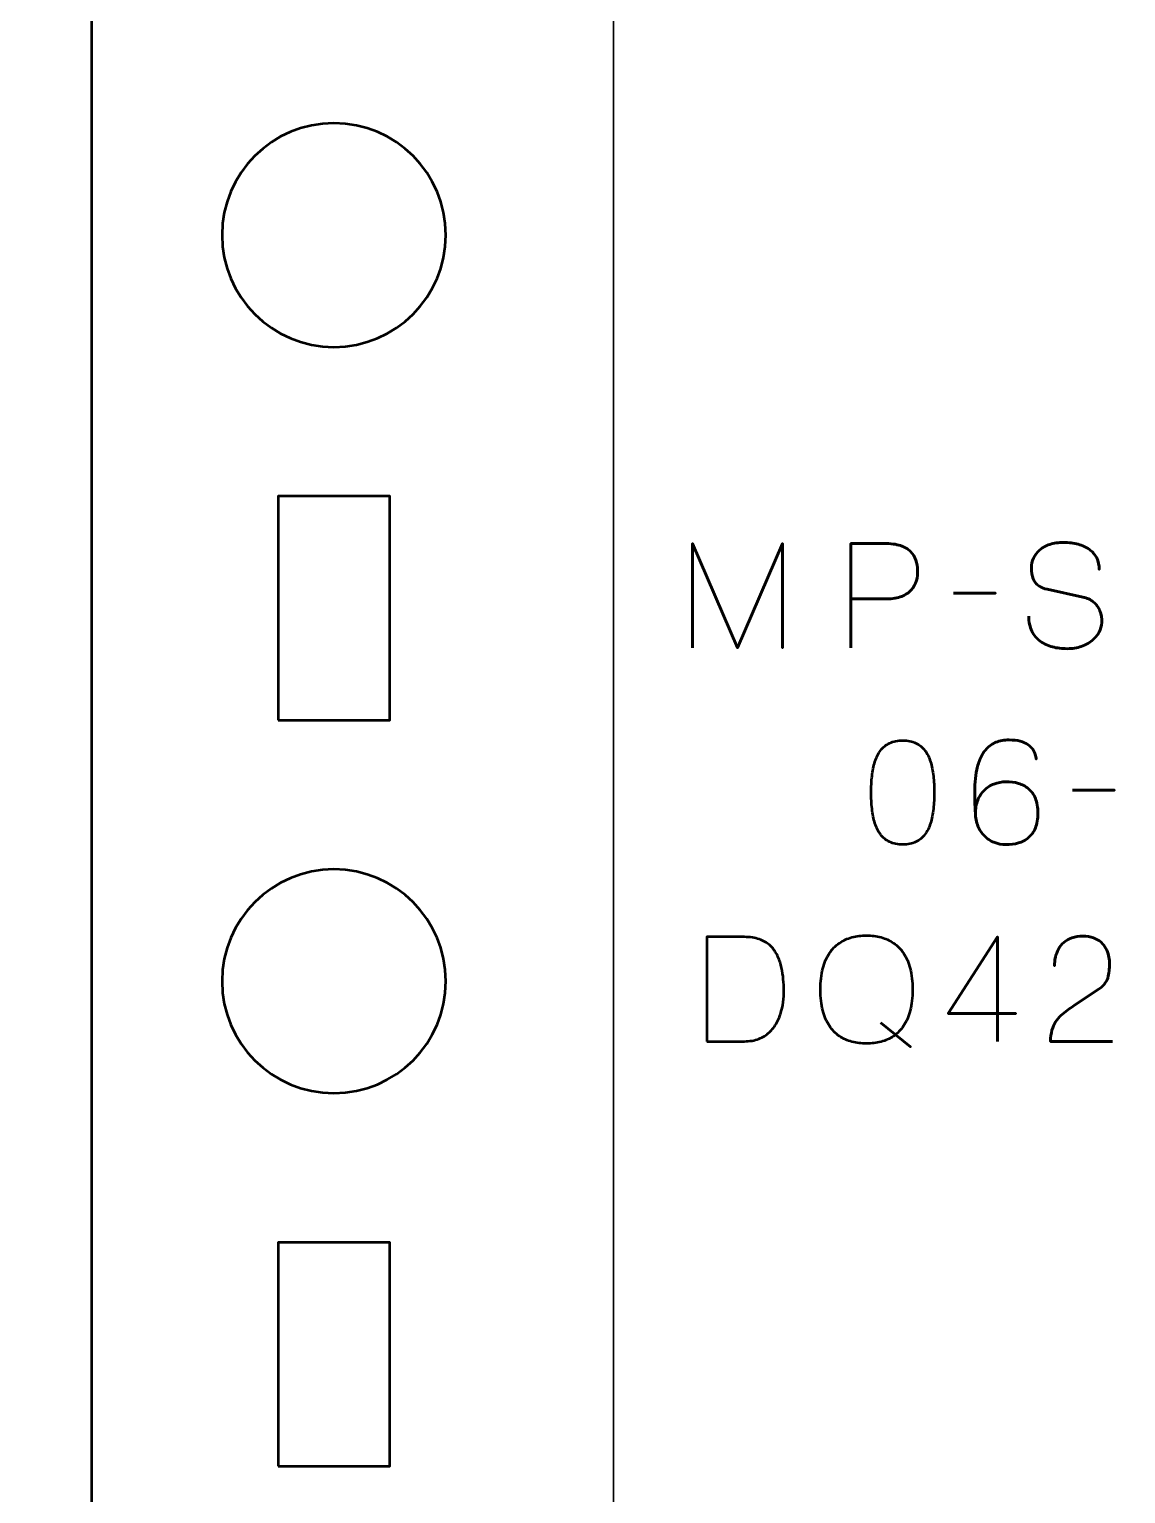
# Model space of a CAD drawing. Header units: centimetres. Extents: x -21 to 0, y -29.7 to 0.
# Drawn here: x -13.317 to -10.377, y -11.424 to -7.498 of the extents above; entities that cross this region are included whole.
import ezdxf

# ---------------------------------------------------------------- set-up
doc = ezdxf.new("R2010")
doc.units = ezdxf.units.CM
doc.header["$MEASUREMENT"] = 0
doc.layers.add('Layer 1', color=7, linetype='Continuous')

msp = doc.modelspace()

# ---------------------------------------------------------------- linework, layer by layer
at = {"layer": 'Layer 1', "color": 22, "lineweight": 53}
msp.add_open_spline([(-21, -29.19991), (-21, -29.19991), (-21, -0.49996), (-21, -0.49996), (-21, -0.49996), (-21, -0.22299), (-20.77691, 0), (-20.49991, 0), (-20.49991, 0), (-20.49991, 0), (-0.5001, 0), (-0.5001, 0), (-0.5001, 0), (-0.22296, 0), (0, -0.22299), (0, -0.49996), (0, -0.49996), (0, -0.49996), (0, -29.19991), (0, -29.19991), (0, -29.19991), (0, -29.47691), (-0.22296, -29.7), (-0.5001, -29.7), (-0.5001, -29.7), (-0.5001, -29.7), (-20.49991, -29.7), (-20.49991, -29.7), (-20.49991, -29.7), (-20.77691, -29.7), (-21, -29.47691), (-21, -29.19991)], degree=3, knots=[0, 0, 0, 0, 0.125, 0.125, 0.125, 0.125, 0.25, 0.25, 0.25, 0.25, 0.375, 0.375, 0.375, 0.375, 0.5, 0.5, 0.5, 0.5, 0.625, 0.625, 0.625, 0.625, 0.75, 0.75, 0.75, 0.75, 0.875, 0.875, 0.875, 0.875, 1, 1, 1, 1], dxfattribs=at)
at = {"layer": 'Layer 1', "color": 114, "lineweight": 53}
msp.add_open_spline([(-13.15006, -14.19993), (-13.15006, -14.19993), (-13.15006, -3.89995), (-13.15006, -3.89995), (-13.15006, -3.89995), (-13.15006, -3.62295), (-12.92697, -3.39999), (-12.64997, -3.39999), (-12.64997, -3.39999), (-12.64997, -3.39999), (-8.3501, -3.39999), (-8.3501, -3.39999), (-8.3501, -3.39999), (-8.07296, -3.39999), (-7.85, -3.62295), (-7.85, -3.89995), (-7.85, -3.89995), (-7.85, -3.89995), (-7.85, -14.19993), (-7.85, -14.19993), (-7.85, -14.19993), (-7.85, -14.47693), (-8.07296, -14.70003), (-8.3501, -14.70003), (-8.3501, -14.70003), (-8.3501, -14.70003), (-12.64997, -14.70003), (-12.64997, -14.70003), (-12.64997, -14.70003), (-12.92697, -14.70003), (-13.15006, -14.47693), (-13.15006, -14.19993)], degree=3, knots=[0, 0, 0, 0, 0.125, 0.125, 0.125, 0.125, 0.25, 0.25, 0.25, 0.25, 0.375, 0.375, 0.375, 0.375, 0.5, 0.5, 0.5, 0.5, 0.625, 0.625, 0.625, 0.625, 0.75, 0.75, 0.75, 0.75, 0.875, 0.875, 0.875, 0.875, 1, 1, 1, 1], dxfattribs=at)
at = {"layer": 'Layer 1', "color": 30, "lineweight": 35}
msp.add_open_spline([(-11.75003, -4.75001), (-11.75003, -4.75001), (-10.95003, -4.75001), (-10.95003, -4.75001), (-10.95003, -4.75001), (-10.95003, -4.75001), (-10.95003, -5.10001), (-10.95003, -5.10001), (-10.95003, -5.10001), (-10.95003, -5.23806), (-10.83808, -5.35001), (-10.70003, -5.35001), (-10.70003, -5.35001), (-10.56198, -5.35001), (-10.45003, -5.23806), (-10.45003, -5.10001), (-10.45003, -5.10001), (-10.45003, -5.10001), (-10.45003, -4.75001), (-10.45003, -4.75001), (-10.45003, -4.75001), (-10.45003, -4.75001), (-9.25003, -4.75001), (-9.25003, -4.75001), (-9.25003, -4.75001), (-9.25003, -4.75001), (-9.25003, -14.35001), (-9.25003, -14.35001), (-9.25003, -14.35001), (-9.25003, -14.35001), (-10.45003, -14.35001), (-10.45003, -14.35001), (-10.45003, -14.35001), (-10.45003, -14.35001), (-10.45003, -14.00001), (-10.45003, -14.00001), (-10.45003, -14.00001), (-10.45003, -13.86196), (-10.56198, -13.75001), (-10.70003, -13.75001), (-10.70003, -13.75001), (-10.83808, -13.75001), (-10.95003, -13.86196), (-10.95003, -14.00001), (-10.95003, -14.00001), (-10.95003, -14.00001), (-10.95003, -14.35001), (-10.95003, -14.35001), (-10.95003, -14.35001), (-10.95003, -14.35001), (-11.75003, -14.35001), (-11.75003, -14.35001), (-11.75003, -14.35001), (-11.75003, -14.35001), (-11.75003, -4.75001), (-11.75003, -4.75001)], degree=3, knots=[0, 0, 0, 0, 0.0714286, 0.0714286, 0.0714286, 0.0714286, 0.1428571, 0.1428571, 0.1428571, 0.1428571, 0.2142857, 0.2142857, 0.2142857, 0.2142857, 0.2857143, 0.2857143, 0.2857143, 0.2857143, 0.3571429, 0.3571429, 0.3571429, 0.3571429, 0.4285714, 0.4285714, 0.4285714, 0.4285714, 0.5, 0.5, 0.5, 0.5, 0.5714286, 0.5714286, 0.5714286, 0.5714286, 0.6428571, 0.6428571, 0.6428571, 0.6428571, 0.7142857, 0.7142857, 0.7142857, 0.7142857, 0.7857143, 0.7857143, 0.7857143, 0.7857143, 0.8571429, 0.8571429, 0.8571429, 0.8571429, 0.9285714, 0.9285714, 0.9285714, 0.9285714, 1, 1, 1, 1], dxfattribs=at)
at = {"layer": 'Layer 1', "lineweight": 53}
for points in [[(-12.50003, -7.75002), (-12.33426, -7.75002), (-12.20003, -7.88426), (-12.20003, -8.05003), (-12.20003, -8.05003), (-12.20003, -8.21569), (-12.33426, -8.35003), (-12.50003, -8.35003), (-12.50003, -8.35003), (-12.6657, -8.35003), (-12.80004, -8.21569), (-12.80004, -8.05003), (-12.80004, -8.05003), (-12.80004, -7.88426), (-12.6657, -7.75002), (-12.50003, -7.75002)], [(-12.64997, -9.34994), (-12.64997, -9.34994), (-12.64997, -8.74994), (-12.64997, -8.74994), (-12.64997, -8.74994), (-12.64997, -8.74994), (-12.34996, -8.74994), (-12.34996, -8.74994), (-12.34996, -8.74994), (-12.34996, -8.74994), (-12.34996, -9.34994), (-12.34996, -9.34994), (-12.34996, -9.34994), (-12.34996, -9.34994), (-12.64997, -9.34994), (-12.64997, -9.34994)], [(-12.50003, -9.74999), (-12.33426, -9.74999), (-12.20003, -9.88433), (-12.20003, -10.04999), (-12.20003, -10.04999), (-12.20003, -10.21562), (-12.33426, -10.35), (-12.50003, -10.35), (-12.50003, -10.35), (-12.6657, -10.35), (-12.80004, -10.21562), (-12.80004, -10.04999), (-12.80004, -10.04999), (-12.80004, -9.88433), (-12.6657, -9.74999), (-12.50003, -9.74999)], [(-12.64997, -11.35002), (-12.64997, -11.35002), (-12.64997, -10.75001), (-12.64997, -10.75001), (-12.64997, -10.75001), (-12.64997, -10.75001), (-12.34996, -10.75001), (-12.34996, -10.75001), (-12.34996, -10.75001), (-12.34996, -10.75001), (-12.34996, -11.35002), (-12.34996, -11.35002), (-12.34996, -11.35002), (-12.34996, -11.35002), (-12.64997, -11.35002), (-12.64997, -11.35002)]]:
    msp.add_open_spline(points, degree=3, knots=[0, 0, 0, 0, 0.25, 0.25, 0.25, 0.25, 0.5, 0.5, 0.5, 0.5, 0.75, 0.75, 0.75, 0.75, 1, 1, 1, 1], dxfattribs=at)
at = {"layer": 'Layer 1', "color": 30, "lineweight": 53}
for points, knots in [([(-11.53812, -9.15632), (-11.53812, -9.15632), (-11.53812, -8.87653), (-11.53812, -8.87653), (-11.53812, -8.87653), (-11.53812, -8.87653), (-11.41782, -9.15632), (-11.41782, -9.15632), (-11.41782, -9.15632), (-11.41782, -9.15632), (-11.29713, -8.87653), (-11.29713, -8.87653), (-11.29713, -8.87653), (-11.29713, -8.87653), (-11.29713, -9.15632), (-11.29713, -9.15632), (-11.29713, -9.15632), (-11.29713, -9.15632), (-11.29713, -8.87653), (-11.29713, -8.87653), (-11.29713, -8.87653), (-11.29713, -8.87653), (-11.41782, -9.15632), (-11.41782, -9.15632), (-11.41782, -9.15632), (-11.41782, -9.15632), (-11.53812, -8.87653), (-11.53812, -8.87653), (-11.53812, -8.87653), (-11.53812, -8.87653), (-11.53812, -9.15632), (-11.53812, -9.15632)], [0, 0, 0, 0, 0.125, 0.125, 0.125, 0.125, 0.25, 0.25, 0.25, 0.25, 0.375, 0.375, 0.375, 0.375, 0.5, 0.5, 0.5, 0.5, 0.625, 0.625, 0.625, 0.625, 0.75, 0.75, 0.75, 0.75, 0.875, 0.875, 0.875, 0.875, 1, 1, 1, 1]), ([(-11.11397, -9.15632), (-11.11397, -9.15632), (-11.11397, -8.87653), (-11.11397, -8.87653), (-11.11397, -8.87653), (-11.11397, -8.87653), (-11.02472, -8.87653), (-11.02472, -8.87653), (-11.02472, -8.87653), (-11.00686, -8.87659), (-10.99218, -8.8786), (-10.98061, -8.88248), (-10.98061, -8.88248), (-10.96909, -8.88629), (-10.96004, -8.8916), (-10.95351, -8.89832), (-10.95351, -8.89832), (-10.94697, -8.90499), (-10.94232, -8.91262), (-10.93947, -8.92122), (-10.93947, -8.92122), (-10.93669, -8.92982), (-10.93507, -8.93881), (-10.93469, -8.94832), (-10.93469, -8.94832), (-10.93423, -8.95783), (-10.93533, -8.96714), (-10.93792, -8.9762), (-10.93792, -8.9762), (-10.94057, -8.98525), (-10.94503, -8.99346), (-10.95144, -9.00084), (-10.95144, -9.00084), (-10.95777, -9.00821), (-10.96638, -9.0141), (-10.97718, -9.01843), (-10.97718, -9.01843), (-10.98798, -9.02283), (-11.00137, -9.02503), (-11.01734, -9.02516), (-11.01734, -9.02516), (-11.01734, -9.02516), (-11.11397, -9.02516), (-11.11397, -9.02516), (-11.11397, -9.02516), (-11.11397, -9.02516), (-11.01734, -9.02516), (-11.01734, -9.02516), (-11.01734, -9.02516), (-11.00169, -9.02503), (-10.98843, -9.02283), (-10.9777, -9.01843), (-10.9777, -9.01843), (-10.96689, -9.0141), (-10.95829, -9.00821), (-10.95182, -9.00084), (-10.95182, -9.00084), (-10.94542, -8.99346), (-10.94083, -8.98525), (-10.93811, -8.9762), (-10.93811, -8.9762), (-10.9354, -8.96714), (-10.93423, -8.95783), (-10.93469, -8.94832), (-10.93469, -8.94832), (-10.93507, -8.93881), (-10.93669, -8.92982), (-10.9396, -8.92122), (-10.9396, -8.92122), (-10.94245, -8.91262), (-10.94723, -8.90499), (-10.95376, -8.89832), (-10.95376, -8.89832), (-10.96036, -8.8916), (-10.96942, -8.88629), (-10.98093, -8.88248), (-10.98093, -8.88248), (-10.99251, -8.8786), (-11.00706, -8.87659), (-11.02472, -8.87653), (-11.02472, -8.87653), (-11.02472, -8.87653), (-11.11397, -8.87653), (-11.11397, -8.87653), (-11.11397, -8.87653), (-11.11397, -8.87653), (-11.11397, -9.15632), (-11.11397, -9.15632)], [0, 0, 0, 0, 0.0454545, 0.0454545, 0.0454545, 0.0454545, 0.0909091, 0.0909091, 0.0909091, 0.0909091, 0.1363636, 0.1363636, 0.1363636, 0.1363636, 0.1818182, 0.1818182, 0.1818182, 0.1818182, 0.2272727, 0.2272727, 0.2272727, 0.2272727, 0.2727273, 0.2727273, 0.2727273, 0.2727273, 0.3181818, 0.3181818, 0.3181818, 0.3181818, 0.3636364, 0.3636364, 0.3636364, 0.3636364, 0.4090909, 0.4090909, 0.4090909, 0.4090909, 0.4545455, 0.4545455, 0.4545455, 0.4545455, 0.5, 0.5, 0.5, 0.5, 0.5454545, 0.5454545, 0.5454545, 0.5454545, 0.5909091, 0.5909091, 0.5909091, 0.5909091, 0.6363636, 0.6363636, 0.6363636, 0.6363636, 0.6818182, 0.6818182, 0.6818182, 0.6818182, 0.7272727, 0.7272727, 0.7272727, 0.7272727, 0.7727273, 0.7727273, 0.7727273, 0.7727273, 0.8181818, 0.8181818, 0.8181818, 0.8181818, 0.8636364, 0.8636364, 0.8636364, 0.8636364, 0.9090909, 0.9090909, 0.9090909, 0.9090909, 0.9545455, 0.9545455, 0.9545455, 0.9545455, 1, 1, 1, 1]), ([(-10.63666, -9.07172), (-10.63653, -9.08718), (-10.63381, -9.10044), (-10.62838, -9.1115), (-10.62838, -9.1115), (-10.62301, -9.12249), (-10.61551, -9.13148), (-10.60607, -9.13847), (-10.60607, -9.13847), (-10.59656, -9.14539), (-10.58563, -9.1505), (-10.57328, -9.1538), (-10.57328, -9.1538), (-10.56099, -9.15703), (-10.54779, -9.15865), (-10.53382, -9.15865), (-10.53382, -9.15865), (-10.51972, -9.15858), (-10.50705, -9.15651), (-10.49573, -9.15257), (-10.49573, -9.15257), (-10.48448, -9.14862), (-10.47484, -9.14332), (-10.46675, -9.13666), (-10.46675, -9.13666), (-10.45873, -9.13), (-10.45253, -9.12256), (-10.44813, -9.11428), (-10.44813, -9.11428), (-10.44373, -9.106), (-10.4414, -9.09753), (-10.44108, -9.0888), (-10.44108, -9.0888), (-10.44069, -9.07735), (-10.44237, -9.06687), (-10.44606, -9.05743), (-10.44606, -9.05743), (-10.44974, -9.04799), (-10.45544, -9.0401), (-10.46313, -9.03363), (-10.46313, -9.03363), (-10.47076, -9.02716), (-10.4804, -9.02263), (-10.49191, -9.02011), (-10.49191, -9.02011), (-10.49191, -9.02011), (-10.58699, -8.99954), (-10.58699, -8.99954), (-10.58699, -8.99954), (-10.59591, -8.99767), (-10.60361, -8.9945), (-10.60995, -8.9901), (-10.60995, -8.9901), (-10.61629, -8.98564), (-10.6212, -8.97949), (-10.62456, -8.9716), (-10.62456, -8.9716), (-10.62793, -8.96378), (-10.62967, -8.95382), (-10.62967, -8.94172), (-10.62967, -8.94172), (-10.62967, -8.93254), (-10.6278, -8.92387), (-10.62398, -8.91572), (-10.62398, -8.91572), (-10.62023, -8.90757), (-10.61467, -8.90039), (-10.60736, -8.89406), (-10.60736, -8.89406), (-10.60005, -8.88778), (-10.591, -8.88287), (-10.58026, -8.87931), (-10.58026, -8.87931), (-10.56946, -8.87569), (-10.55711, -8.87388), (-10.54314, -8.87381), (-10.54314, -8.87381), (-10.5291, -8.87381), (-10.51623, -8.87543), (-10.50446, -8.87866), (-10.50446, -8.87866), (-10.49275, -8.8819), (-10.4826, -8.88655), (-10.47406, -8.89276), (-10.47406, -8.89276), (-10.46553, -8.89897), (-10.45893, -8.9066), (-10.4544, -8.91553), (-10.4544, -8.91553), (-10.44987, -8.92452), (-10.44774, -8.9348), (-10.44806, -8.94638), (-10.44806, -8.94638), (-10.44774, -8.9348), (-10.44987, -8.92452), (-10.4544, -8.91553), (-10.4544, -8.91553), (-10.45893, -8.9066), (-10.46553, -8.89897), (-10.47406, -8.89276), (-10.47406, -8.89276), (-10.4826, -8.88655), (-10.49275, -8.8819), (-10.50446, -8.87866), (-10.50446, -8.87866), (-10.51623, -8.87543), (-10.5291, -8.87381), (-10.54314, -8.87381), (-10.54314, -8.87381), (-10.55711, -8.87388), (-10.56946, -8.87569), (-10.58026, -8.87931), (-10.58026, -8.87931), (-10.591, -8.88287), (-10.60005, -8.88778), (-10.60736, -8.89406), (-10.60736, -8.89406), (-10.61467, -8.90039), (-10.62023, -8.90757), (-10.62398, -8.91572), (-10.62398, -8.91572), (-10.6278, -8.92387), (-10.62967, -8.93254), (-10.62967, -8.94172), (-10.62967, -8.94172), (-10.62967, -8.95382), (-10.62799, -8.96378), (-10.62476, -8.97154), (-10.62476, -8.97154), (-10.62146, -8.97936), (-10.61661, -8.98544), (-10.61027, -8.98991), (-10.61027, -8.98991), (-10.60393, -8.9943), (-10.59617, -8.99754), (-10.58699, -8.99954), (-10.58699, -8.99954), (-10.58699, -8.99954), (-10.49191, -9.02011), (-10.49191, -9.02011), (-10.49191, -9.02011), (-10.48014, -9.02263), (-10.47044, -9.02716), (-10.46281, -9.03363), (-10.46281, -9.03363), (-10.45511, -9.0401), (-10.44949, -9.04799), (-10.44586, -9.05743), (-10.44586, -9.05743), (-10.44231, -9.06687), (-10.44069, -9.07735), (-10.44108, -9.0888), (-10.44108, -9.0888), (-10.4414, -9.09753), (-10.44373, -9.106), (-10.44813, -9.11428), (-10.44813, -9.11428), (-10.45253, -9.12256), (-10.45873, -9.13), (-10.46675, -9.13666), (-10.46675, -9.13666), (-10.47484, -9.14332), (-10.48448, -9.14862), (-10.49573, -9.15257), (-10.49573, -9.15257), (-10.50705, -9.15651), (-10.51972, -9.15858), (-10.53382, -9.15865), (-10.53382, -9.15865), (-10.54779, -9.15865), (-10.56099, -9.15703), (-10.57328, -9.1538), (-10.57328, -9.1538), (-10.58563, -9.1505), (-10.59656, -9.14539), (-10.60607, -9.13847), (-10.60607, -9.13847), (-10.61551, -9.13148), (-10.62301, -9.12249), (-10.62838, -9.1115), (-10.62838, -9.1115), (-10.63381, -9.10044), (-10.63653, -9.08718), (-10.63666, -9.07172)], [0, 0, 0, 0, 0.0217391, 0.0217391, 0.0217391, 0.0217391, 0.0434783, 0.0434783, 0.0434783, 0.0434783, 0.0652174, 0.0652174, 0.0652174, 0.0652174, 0.0869565, 0.0869565, 0.0869565, 0.0869565, 0.1086957, 0.1086957, 0.1086957, 0.1086957, 0.1304348, 0.1304348, 0.1304348, 0.1304348, 0.1521739, 0.1521739, 0.1521739, 0.1521739, 0.173913, 0.173913, 0.173913, 0.173913, 0.1956522, 0.1956522, 0.1956522, 0.1956522, 0.2173913, 0.2173913, 0.2173913, 0.2173913, 0.2391304, 0.2391304, 0.2391304, 0.2391304, 0.2608696, 0.2608696, 0.2608696, 0.2608696, 0.2826087, 0.2826087, 0.2826087, 0.2826087, 0.3043478, 0.3043478, 0.3043478, 0.3043478, 0.326087, 0.326087, 0.326087, 0.326087, 0.3478261, 0.3478261, 0.3478261, 0.3478261, 0.3695652, 0.3695652, 0.3695652, 0.3695652, 0.3913043, 0.3913043, 0.3913043, 0.3913043, 0.4130435, 0.4130435, 0.4130435, 0.4130435, 0.4347826, 0.4347826, 0.4347826, 0.4347826, 0.4565217, 0.4565217, 0.4565217, 0.4565217, 0.4782609, 0.4782609, 0.4782609, 0.4782609, 0.5, 0.5, 0.5, 0.5, 0.5217391, 0.5217391, 0.5217391, 0.5217391, 0.5434783, 0.5434783, 0.5434783, 0.5434783, 0.5652174, 0.5652174, 0.5652174, 0.5652174, 0.5869565, 0.5869565, 0.5869565, 0.5869565, 0.6086957, 0.6086957, 0.6086957, 0.6086957, 0.6304348, 0.6304348, 0.6304348, 0.6304348, 0.6521739, 0.6521739, 0.6521739, 0.6521739, 0.673913, 0.673913, 0.673913, 0.673913, 0.6956522, 0.6956522, 0.6956522, 0.6956522, 0.7173913, 0.7173913, 0.7173913, 0.7173913, 0.7391304, 0.7391304, 0.7391304, 0.7391304, 0.7608696, 0.7608696, 0.7608696, 0.7608696, 0.7826087, 0.7826087, 0.7826087, 0.7826087, 0.8043478, 0.8043478, 0.8043478, 0.8043478, 0.826087, 0.826087, 0.826087, 0.826087, 0.8478261, 0.8478261, 0.8478261, 0.8478261, 0.8695652, 0.8695652, 0.8695652, 0.8695652, 0.8913043, 0.8913043, 0.8913043, 0.8913043, 0.9130435, 0.9130435, 0.9130435, 0.9130435, 0.9347826, 0.9347826, 0.9347826, 0.9347826, 0.9565217, 0.9565217, 0.9565217, 0.9565217, 0.9782609, 0.9782609, 0.9782609, 0.9782609, 1, 1, 1, 1]), ([(-10.83845, -9.01002), (-10.83845, -9.01002), (-10.72552, -9.01002), (-10.72552, -9.01002), (-10.72552, -9.01002), (-10.72552, -9.01002), (-10.83845, -9.01002), (-10.83845, -9.01002)], [0, 0, 0, 0, 0.5, 0.5, 0.5, 0.5, 1, 1, 1, 1]), ([(-10.97465, -9.6837), (-10.96107, -9.68364), (-10.94936, -9.68124), (-10.9396, -9.67659), (-10.9396, -9.67659), (-10.9299, -9.67193), (-10.92181, -9.66527), (-10.91534, -9.65679), (-10.91534, -9.65679), (-10.90894, -9.64826), (-10.9039, -9.63817), (-10.90014, -9.62653), (-10.90014, -9.62653), (-10.89646, -9.61488), (-10.89381, -9.60214), (-10.89232, -9.58817), (-10.89232, -9.58817), (-10.89077, -9.5742), (-10.88999, -9.55952), (-10.89006, -9.544), (-10.89006, -9.544), (-10.88999, -9.52854), (-10.89077, -9.51386), (-10.89232, -9.49995), (-10.89232, -9.49995), (-10.89381, -9.48605), (-10.89646, -9.47324), (-10.90014, -9.4616), (-10.90014, -9.4616), (-10.9039, -9.45002), (-10.90894, -9.43993), (-10.91534, -9.43133), (-10.91534, -9.43133), (-10.92181, -9.42279), (-10.9299, -9.41613), (-10.9396, -9.41148), (-10.9396, -9.41148), (-10.94936, -9.40675), (-10.96107, -9.40436), (-10.97465, -9.4043), (-10.97465, -9.4043), (-10.98823, -9.40436), (-10.99994, -9.40675), (-11.00971, -9.41148), (-11.00971, -9.41148), (-11.01941, -9.41613), (-11.02749, -9.42279), (-11.03396, -9.43133), (-11.03396, -9.43133), (-11.04036, -9.43993), (-11.04541, -9.45002), (-11.04916, -9.4616), (-11.04916, -9.4616), (-11.05285, -9.47324), (-11.0555, -9.48605), (-11.05699, -9.49995), (-11.05699, -9.49995), (-11.05854, -9.51386), (-11.05931, -9.52854), (-11.05925, -9.544), (-11.05925, -9.544), (-11.05931, -9.55952), (-11.05854, -9.5742), (-11.05699, -9.58817), (-11.05699, -9.58817), (-11.0555, -9.60214), (-11.05285, -9.61488), (-11.04916, -9.62653), (-11.04916, -9.62653), (-11.04541, -9.63817), (-11.04036, -9.64826), (-11.03396, -9.65679), (-11.03396, -9.65679), (-11.02749, -9.66527), (-11.01941, -9.67193), (-11.00971, -9.67659), (-11.00971, -9.67659), (-10.99994, -9.68124), (-10.98823, -9.68364), (-10.97465, -9.6837)], [0, 0, 0, 0, 0.05, 0.05, 0.05, 0.05, 0.1, 0.1, 0.1, 0.1, 0.15, 0.15, 0.15, 0.15, 0.2, 0.2, 0.2, 0.2, 0.25, 0.25, 0.25, 0.25, 0.3, 0.3, 0.3, 0.3, 0.35, 0.35, 0.35, 0.35, 0.4, 0.4, 0.4, 0.4, 0.45, 0.45, 0.45, 0.45, 0.5, 0.5, 0.5, 0.5, 0.55, 0.55, 0.55, 0.55, 0.6, 0.6, 0.6, 0.6, 0.65, 0.65, 0.65, 0.65, 0.7, 0.7, 0.7, 0.7, 0.75, 0.75, 0.75, 0.75, 0.8, 0.8, 0.8, 0.8, 0.85, 0.85, 0.85, 0.85, 0.9, 0.9, 0.9, 0.9, 0.95, 0.95, 0.95, 0.95, 1, 1, 1, 1]), ([(-10.97465, -9.6837), (-10.96107, -9.68364), (-10.94936, -9.68124), (-10.9396, -9.67659), (-10.9396, -9.67659), (-10.9299, -9.67193), (-10.92181, -9.66527), (-10.91534, -9.65679), (-10.91534, -9.65679), (-10.90894, -9.64826), (-10.9039, -9.63817), (-10.90014, -9.62653), (-10.90014, -9.62653), (-10.89646, -9.61488), (-10.89381, -9.60214), (-10.89232, -9.58817), (-10.89232, -9.58817), (-10.89077, -9.5742), (-10.88999, -9.55952), (-10.89006, -9.544), (-10.89006, -9.544), (-10.88999, -9.52854), (-10.89077, -9.51386), (-10.89232, -9.49995), (-10.89232, -9.49995), (-10.89381, -9.48605), (-10.89646, -9.47324), (-10.90014, -9.4616), (-10.90014, -9.4616), (-10.9039, -9.45002), (-10.90894, -9.43993), (-10.91534, -9.43133), (-10.91534, -9.43133), (-10.92181, -9.42279), (-10.9299, -9.41613), (-10.9396, -9.41148), (-10.9396, -9.41148), (-10.94936, -9.40675), (-10.96107, -9.40436), (-10.97465, -9.4043), (-10.97465, -9.4043), (-10.98823, -9.40436), (-10.99994, -9.40675), (-11.00971, -9.41148), (-11.00971, -9.41148), (-11.01941, -9.41613), (-11.02749, -9.42279), (-11.03396, -9.43133), (-11.03396, -9.43133), (-11.04036, -9.43993), (-11.04541, -9.45002), (-11.04916, -9.4616), (-11.04916, -9.4616), (-11.05285, -9.47324), (-11.0555, -9.48605), (-11.05699, -9.49995), (-11.05699, -9.49995), (-11.05854, -9.51386), (-11.05931, -9.52854), (-11.05925, -9.544), (-11.05925, -9.544), (-11.05931, -9.55952), (-11.05854, -9.5742), (-11.05699, -9.58817), (-11.05699, -9.58817), (-11.0555, -9.60214), (-11.05285, -9.61488), (-11.04916, -9.62653), (-11.04916, -9.62653), (-11.04541, -9.63817), (-11.04036, -9.64826), (-11.03396, -9.65679), (-11.03396, -9.65679), (-11.02749, -9.66527), (-11.01941, -9.67193), (-11.00971, -9.67659), (-11.00971, -9.67659), (-10.99994, -9.68124), (-10.98823, -9.68364), (-10.97465, -9.6837)], [0, 0, 0, 0, 0.05, 0.05, 0.05, 0.05, 0.1, 0.1, 0.1, 0.1, 0.15, 0.15, 0.15, 0.15, 0.2, 0.2, 0.2, 0.2, 0.25, 0.25, 0.25, 0.25, 0.3, 0.3, 0.3, 0.3, 0.35, 0.35, 0.35, 0.35, 0.4, 0.4, 0.4, 0.4, 0.45, 0.45, 0.45, 0.45, 0.5, 0.5, 0.5, 0.5, 0.55, 0.55, 0.55, 0.55, 0.6, 0.6, 0.6, 0.6, 0.65, 0.65, 0.65, 0.65, 0.7, 0.7, 0.7, 0.7, 0.75, 0.75, 0.75, 0.75, 0.8, 0.8, 0.8, 0.8, 0.85, 0.85, 0.85, 0.85, 0.9, 0.9, 0.9, 0.9, 0.95, 0.95, 0.95, 0.95, 1, 1, 1, 1]), ([(-10.77985, -9.59949), (-10.77979, -9.58681), (-10.77772, -9.57537), (-10.77358, -9.56502), (-10.77358, -9.56502), (-10.7695, -9.55473), (-10.76375, -9.54587), (-10.75631, -9.53844), (-10.75631, -9.53844), (-10.74894, -9.53106), (-10.7402, -9.52537), (-10.73024, -9.52136), (-10.73024, -9.52136), (-10.72028, -9.51735), (-10.70935, -9.51535), (-10.69758, -9.51528), (-10.69758, -9.51528), (-10.68575, -9.51522), (-10.67469, -9.5167), (-10.6644, -9.51968), (-10.6644, -9.51968), (-10.65412, -9.52259), (-10.64513, -9.52738), (-10.6373, -9.53397), (-10.6373, -9.53397), (-10.62948, -9.54051), (-10.62333, -9.54917), (-10.61894, -9.55997), (-10.61894, -9.55997), (-10.61454, -9.57077), (-10.61227, -9.5839), (-10.61221, -9.59949), (-10.61221, -9.59949), (-10.61227, -9.61508), (-10.61454, -9.62821), (-10.61894, -9.63901), (-10.61894, -9.63901), (-10.62333, -9.64981), (-10.62948, -9.65848), (-10.6373, -9.66501), (-10.6373, -9.66501), (-10.64513, -9.67161), (-10.65412, -9.67639), (-10.6644, -9.6793), (-10.6644, -9.6793), (-10.67469, -9.68228), (-10.68575, -9.68376), (-10.69758, -9.6837), (-10.69758, -9.6837), (-10.70935, -9.68364), (-10.72015, -9.68163), (-10.73005, -9.67762), (-10.73005, -9.67762), (-10.73988, -9.67361), (-10.74842, -9.66792), (-10.75573, -9.66048), (-10.75573, -9.66048), (-10.76303, -9.65311), (-10.76879, -9.64425), (-10.77293, -9.6339), (-10.77293, -9.6339), (-10.77713, -9.62362), (-10.7794, -9.61217), (-10.77985, -9.59949), (-10.77985, -9.59949), (-10.78011, -9.59309), (-10.78043, -9.58546), (-10.78089, -9.5766), (-10.78089, -9.5766), (-10.78134, -9.56767), (-10.7816, -9.55797), (-10.78166, -9.54756), (-10.78166, -9.54756), (-10.78173, -9.53708), (-10.7814, -9.52628), (-10.78056, -9.51522), (-10.78056, -9.51522), (-10.77979, -9.50409), (-10.77823, -9.49316), (-10.77597, -9.48236), (-10.77597, -9.48236), (-10.77371, -9.47163), (-10.77047, -9.46147), (-10.7662, -9.45196), (-10.7662, -9.45196), (-10.76194, -9.44246), (-10.75644, -9.43405), (-10.74965, -9.42674), (-10.74965, -9.42674), (-10.74279, -9.41943), (-10.73445, -9.41367), (-10.72455, -9.40947), (-10.72455, -9.40947), (-10.71466, -9.40533), (-10.70295, -9.4032), (-10.68943, -9.40313), (-10.68943, -9.40313), (-10.67766, -9.4032), (-10.6677, -9.40436), (-10.65942, -9.40663), (-10.65942, -9.40663), (-10.65114, -9.40889), (-10.64435, -9.41193), (-10.63892, -9.41568), (-10.63892, -9.41568), (-10.63355, -9.4195), (-10.62928, -9.42364), (-10.62618, -9.42823), (-10.62618, -9.42823), (-10.62307, -9.43275), (-10.62075, -9.43735), (-10.61932, -9.44194), (-10.61932, -9.44194), (-10.61784, -9.44653), (-10.61687, -9.4508), (-10.61648, -9.45474), (-10.61648, -9.45474), (-10.61687, -9.4508), (-10.61784, -9.44653), (-10.61932, -9.44194), (-10.61932, -9.44194), (-10.62075, -9.43735), (-10.62307, -9.43275), (-10.62618, -9.42823), (-10.62618, -9.42823), (-10.62928, -9.42364), (-10.63355, -9.4195), (-10.63892, -9.41568), (-10.63892, -9.41568), (-10.64435, -9.41193), (-10.65114, -9.40889), (-10.65942, -9.40663), (-10.65942, -9.40663), (-10.6677, -9.40436), (-10.67766, -9.4032), (-10.68943, -9.40313), (-10.68943, -9.40313), (-10.70295, -9.4032), (-10.71466, -9.40533), (-10.72455, -9.40947), (-10.72455, -9.40947), (-10.73445, -9.41367), (-10.74279, -9.41943), (-10.74965, -9.42674), (-10.74965, -9.42674), (-10.75644, -9.43405), (-10.76194, -9.44246), (-10.7662, -9.45196), (-10.7662, -9.45196), (-10.77047, -9.46147), (-10.77371, -9.47163), (-10.77597, -9.48236), (-10.77597, -9.48236), (-10.77823, -9.49316), (-10.77979, -9.50409), (-10.78056, -9.51522), (-10.78056, -9.51522), (-10.7814, -9.52628), (-10.78173, -9.53708), (-10.78166, -9.54756), (-10.78166, -9.54756), (-10.7816, -9.55797), (-10.78134, -9.56767), (-10.78089, -9.5766), (-10.78089, -9.5766), (-10.78043, -9.58546), (-10.78011, -9.59309), (-10.77985, -9.59949), (-10.77985, -9.59949), (-10.7794, -9.61217), (-10.77713, -9.62362), (-10.77293, -9.6339), (-10.77293, -9.6339), (-10.76879, -9.64425), (-10.76303, -9.65311), (-10.75573, -9.66048), (-10.75573, -9.66048), (-10.74842, -9.66792), (-10.73988, -9.67361), (-10.73005, -9.67762), (-10.73005, -9.67762), (-10.72015, -9.68163), (-10.70935, -9.68364), (-10.69758, -9.6837), (-10.69758, -9.6837), (-10.68575, -9.68376), (-10.67469, -9.68228), (-10.6644, -9.6793), (-10.6644, -9.6793), (-10.65412, -9.67639), (-10.64513, -9.67161), (-10.6373, -9.66501), (-10.6373, -9.66501), (-10.62948, -9.65848), (-10.62333, -9.64981), (-10.61894, -9.63901), (-10.61894, -9.63901), (-10.61454, -9.62821), (-10.61227, -9.61508), (-10.61221, -9.59949), (-10.61221, -9.59949), (-10.61227, -9.5839), (-10.61454, -9.57077), (-10.61894, -9.55997), (-10.61894, -9.55997), (-10.62333, -9.54917), (-10.62948, -9.54051), (-10.6373, -9.53397), (-10.6373, -9.53397), (-10.64513, -9.52738), (-10.65412, -9.52259), (-10.6644, -9.51968), (-10.6644, -9.51968), (-10.67469, -9.5167), (-10.68575, -9.51522), (-10.69758, -9.51528), (-10.69758, -9.51528), (-10.70935, -9.51535), (-10.72028, -9.51735), (-10.73024, -9.52136), (-10.73024, -9.52136), (-10.7402, -9.52537), (-10.74894, -9.53106), (-10.75631, -9.53844), (-10.75631, -9.53844), (-10.76375, -9.54587), (-10.7695, -9.55473), (-10.77358, -9.56502), (-10.77358, -9.56502), (-10.77772, -9.57537), (-10.77979, -9.58681), (-10.77985, -9.59949)], [0, 0, 0, 0, 0.0172414, 0.0172414, 0.0172414, 0.0172414, 0.0344828, 0.0344828, 0.0344828, 0.0344828, 0.0517241, 0.0517241, 0.0517241, 0.0517241, 0.0689655, 0.0689655, 0.0689655, 0.0689655, 0.0862069, 0.0862069, 0.0862069, 0.0862069, 0.1034483, 0.1034483, 0.1034483, 0.1034483, 0.1206897, 0.1206897, 0.1206897, 0.1206897, 0.137931, 0.137931, 0.137931, 0.137931, 0.1551724, 0.1551724, 0.1551724, 0.1551724, 0.1724138, 0.1724138, 0.1724138, 0.1724138, 0.1896552, 0.1896552, 0.1896552, 0.1896552, 0.2068966, 0.2068966, 0.2068966, 0.2068966, 0.2241379, 0.2241379, 0.2241379, 0.2241379, 0.2413793, 0.2413793, 0.2413793, 0.2413793, 0.2586207, 0.2586207, 0.2586207, 0.2586207, 0.2758621, 0.2758621, 0.2758621, 0.2758621, 0.2931034, 0.2931034, 0.2931034, 0.2931034, 0.3103448, 0.3103448, 0.3103448, 0.3103448, 0.3275862, 0.3275862, 0.3275862, 0.3275862, 0.3448276, 0.3448276, 0.3448276, 0.3448276, 0.362069, 0.362069, 0.362069, 0.362069, 0.3793103, 0.3793103, 0.3793103, 0.3793103, 0.3965517, 0.3965517, 0.3965517, 0.3965517, 0.4137931, 0.4137931, 0.4137931, 0.4137931, 0.4310345, 0.4310345, 0.4310345, 0.4310345, 0.4482759, 0.4482759, 0.4482759, 0.4482759, 0.4655172, 0.4655172, 0.4655172, 0.4655172, 0.4827586, 0.4827586, 0.4827586, 0.4827586, 0.5, 0.5, 0.5, 0.5, 0.5172414, 0.5172414, 0.5172414, 0.5172414, 0.5344828, 0.5344828, 0.5344828, 0.5344828, 0.5517241, 0.5517241, 0.5517241, 0.5517241, 0.5689655, 0.5689655, 0.5689655, 0.5689655, 0.5862069, 0.5862069, 0.5862069, 0.5862069, 0.6034483, 0.6034483, 0.6034483, 0.6034483, 0.6206897, 0.6206897, 0.6206897, 0.6206897, 0.637931, 0.637931, 0.637931, 0.637931, 0.6551724, 0.6551724, 0.6551724, 0.6551724, 0.6724138, 0.6724138, 0.6724138, 0.6724138, 0.6896552, 0.6896552, 0.6896552, 0.6896552, 0.7068966, 0.7068966, 0.7068966, 0.7068966, 0.7241379, 0.7241379, 0.7241379, 0.7241379, 0.7413793, 0.7413793, 0.7413793, 0.7413793, 0.7586207, 0.7586207, 0.7586207, 0.7586207, 0.7758621, 0.7758621, 0.7758621, 0.7758621, 0.7931034, 0.7931034, 0.7931034, 0.7931034, 0.8103448, 0.8103448, 0.8103448, 0.8103448, 0.8275862, 0.8275862, 0.8275862, 0.8275862, 0.8448276, 0.8448276, 0.8448276, 0.8448276, 0.862069, 0.862069, 0.862069, 0.862069, 0.8793103, 0.8793103, 0.8793103, 0.8793103, 0.8965517, 0.8965517, 0.8965517, 0.8965517, 0.9137931, 0.9137931, 0.9137931, 0.9137931, 0.9310345, 0.9310345, 0.9310345, 0.9310345, 0.9482759, 0.9482759, 0.9482759, 0.9482759, 0.9655172, 0.9655172, 0.9655172, 0.9655172, 0.9827586, 0.9827586, 0.9827586, 0.9827586, 1, 1, 1, 1]), ([(-10.51946, -9.5374), (-10.51946, -9.5374), (-10.40653, -9.5374), (-10.40653, -9.5374), (-10.40653, -9.5374), (-10.40653, -9.5374), (-10.51946, -9.5374), (-10.51946, -9.5374)], [0, 0, 0, 0, 0.5, 0.5, 0.5, 0.5, 1, 1, 1, 1]), ([(-11.07187, -10.2169), (-11.05822, -10.21697), (-11.04528, -10.21535), (-11.03293, -10.21218), (-11.03293, -10.21218), (-11.02064, -10.20895), (-11.00939, -10.2039), (-10.99911, -10.19692), (-10.99911, -10.19692), (-10.98882, -10.18993), (-10.9799, -10.18081), (-10.97233, -10.16956), (-10.97233, -10.16956), (-10.96476, -10.15824), (-10.95894, -10.14459), (-10.9548, -10.12849), (-10.9548, -10.12849), (-10.9506, -10.11238), (-10.94853, -10.09363), (-10.94846, -10.07215), (-10.94846, -10.07215), (-10.94853, -10.05088), (-10.9506, -10.03218), (-10.9548, -10.01614), (-10.9548, -10.01614), (-10.95894, -10.00004), (-10.96476, -9.98639), (-10.97233, -9.97507), (-10.97233, -9.97507), (-10.9799, -9.96382), (-10.98882, -9.95464), (-10.99911, -9.94765), (-10.99911, -9.94765), (-11.00939, -9.9406), (-11.02064, -9.93549), (-11.03293, -9.93219), (-11.03293, -9.93219), (-11.04528, -9.92896), (-11.05822, -9.92734), (-11.07187, -9.92741), (-11.07187, -9.92741), (-11.08551, -9.92734), (-11.09845, -9.92896), (-11.1108, -9.93219), (-11.1108, -9.93219), (-11.12309, -9.93549), (-11.13434, -9.9406), (-11.14463, -9.94765), (-11.14463, -9.94765), (-11.15491, -9.95464), (-11.16384, -9.96382), (-11.1714, -9.97507), (-11.1714, -9.97507), (-11.17897, -9.98639), (-11.18479, -10.00004), (-11.18893, -10.01614), (-11.18893, -10.01614), (-11.19314, -10.03218), (-11.1952, -10.05088), (-11.19527, -10.07215), (-11.19527, -10.07215), (-11.1952, -10.09363), (-11.19314, -10.11238), (-11.18893, -10.12849), (-11.18893, -10.12849), (-11.18479, -10.14459), (-11.17897, -10.15824), (-11.1714, -10.16956), (-11.1714, -10.16956), (-11.16384, -10.18081), (-11.15491, -10.18993), (-11.14463, -10.19692), (-11.14463, -10.19692), (-11.13434, -10.2039), (-11.12309, -10.20895), (-11.1108, -10.21218), (-11.1108, -10.21218), (-11.09845, -10.21535), (-11.08551, -10.21697), (-11.07187, -10.2169)], [0, 0, 0, 0, 0.05, 0.05, 0.05, 0.05, 0.1, 0.1, 0.1, 0.1, 0.15, 0.15, 0.15, 0.15, 0.2, 0.2, 0.2, 0.2, 0.25, 0.25, 0.25, 0.25, 0.3, 0.3, 0.3, 0.3, 0.35, 0.35, 0.35, 0.35, 0.4, 0.4, 0.4, 0.4, 0.45, 0.45, 0.45, 0.45, 0.5, 0.5, 0.5, 0.5, 0.55, 0.55, 0.55, 0.55, 0.6, 0.6, 0.6, 0.6, 0.65, 0.65, 0.65, 0.65, 0.7, 0.7, 0.7, 0.7, 0.75, 0.75, 0.75, 0.75, 0.8, 0.8, 0.8, 0.8, 0.85, 0.85, 0.85, 0.85, 0.9, 0.9, 0.9, 0.9, 0.95, 0.95, 0.95, 0.95, 1, 1, 1, 1]), ([(-11.07187, -10.2169), (-11.05822, -10.21697), (-11.04528, -10.21535), (-11.03293, -10.21218), (-11.03293, -10.21218), (-11.02064, -10.20895), (-11.00939, -10.2039), (-10.99911, -10.19692), (-10.99911, -10.19692), (-10.98882, -10.18993), (-10.9799, -10.18081), (-10.97233, -10.16956), (-10.97233, -10.16956), (-10.96476, -10.15824), (-10.95894, -10.14459), (-10.9548, -10.12849), (-10.9548, -10.12849), (-10.9506, -10.11238), (-10.94853, -10.09363), (-10.94846, -10.07215), (-10.94846, -10.07215), (-10.94853, -10.05088), (-10.9506, -10.03218), (-10.9548, -10.01614), (-10.9548, -10.01614), (-10.95894, -10.00004), (-10.96476, -9.98639), (-10.97233, -9.97507), (-10.97233, -9.97507), (-10.9799, -9.96382), (-10.98882, -9.95464), (-10.99911, -9.94765), (-10.99911, -9.94765), (-11.00939, -9.9406), (-11.02064, -9.93549), (-11.03293, -9.93219), (-11.03293, -9.93219), (-11.04528, -9.92896), (-11.05822, -9.92734), (-11.07187, -9.92741), (-11.07187, -9.92741), (-11.08551, -9.92734), (-11.09845, -9.92896), (-11.1108, -9.93219), (-11.1108, -9.93219), (-11.12309, -9.93549), (-11.13434, -9.9406), (-11.14463, -9.94765), (-11.14463, -9.94765), (-11.15491, -9.95464), (-11.16384, -9.96382), (-11.1714, -9.97507), (-11.1714, -9.97507), (-11.17897, -9.98639), (-11.18479, -10.00004), (-11.18893, -10.01614), (-11.18893, -10.01614), (-11.19314, -10.03218), (-11.1952, -10.05088), (-11.19527, -10.07215), (-11.19527, -10.07215), (-11.1952, -10.09363), (-11.19314, -10.11238), (-11.18893, -10.12849), (-11.18893, -10.12849), (-11.18479, -10.14459), (-11.17897, -10.15824), (-11.1714, -10.16956), (-11.1714, -10.16956), (-11.16384, -10.18081), (-11.15491, -10.18993), (-11.14463, -10.19692), (-11.14463, -10.19692), (-11.13434, -10.2039), (-11.12309, -10.20895), (-11.1108, -10.21218), (-11.1108, -10.21218), (-11.09845, -10.21535), (-11.08551, -10.21697), (-11.07187, -10.2169)], [0, 0, 0, 0, 0.05, 0.05, 0.05, 0.05, 0.1, 0.1, 0.1, 0.1, 0.15, 0.15, 0.15, 0.15, 0.2, 0.2, 0.2, 0.2, 0.25, 0.25, 0.25, 0.25, 0.3, 0.3, 0.3, 0.3, 0.35, 0.35, 0.35, 0.35, 0.4, 0.4, 0.4, 0.4, 0.45, 0.45, 0.45, 0.45, 0.5, 0.5, 0.5, 0.5, 0.55, 0.55, 0.55, 0.55, 0.6, 0.6, 0.6, 0.6, 0.65, 0.65, 0.65, 0.65, 0.7, 0.7, 0.7, 0.7, 0.75, 0.75, 0.75, 0.75, 0.8, 0.8, 0.8, 0.8, 0.85, 0.85, 0.85, 0.85, 0.9, 0.9, 0.9, 0.9, 0.95, 0.95, 0.95, 0.95, 1, 1, 1, 1]), ([(-10.41216, -10.21108), (-10.41216, -10.21108), (-10.57864, -10.21108), (-10.57864, -10.21108), (-10.57864, -10.21108), (-10.57832, -10.19983), (-10.57689, -10.18987), (-10.5745, -10.18133), (-10.5745, -10.18133), (-10.57204, -10.17279), (-10.56874, -10.16529), (-10.56467, -10.15882), (-10.56467, -10.15882), (-10.56053, -10.15235), (-10.55581, -10.1466), (-10.55044, -10.14155), (-10.55044, -10.14155), (-10.54507, -10.13644), (-10.53932, -10.13179), (-10.53311, -10.12739), (-10.53311, -10.12739), (-10.5269, -10.12306), (-10.5205, -10.11872), (-10.51383, -10.11445), (-10.51383, -10.11445), (-10.51383, -10.11445), (-10.44748, -10.07021), (-10.44748, -10.07021), (-10.44748, -10.07021), (-10.44068, -10.06543), (-10.43538, -10.06019), (-10.43163, -10.05456), (-10.43163, -10.05456), (-10.42781, -10.04894), (-10.42516, -10.04299), (-10.42354, -10.03671), (-10.42354, -10.03671), (-10.42199, -10.0305), (-10.42102, -10.0241), (-10.4207, -10.01763), (-10.4207, -10.01763), (-10.42038, -10.0111), (-10.42025, -10.00457), (-10.42031, -9.99804), (-10.42031, -9.99804), (-10.42031, -9.99267), (-10.42102, -9.98691), (-10.42245, -9.9807), (-10.42245, -9.9807), (-10.42393, -9.97456), (-10.42626, -9.96841), (-10.42956, -9.96233), (-10.42956, -9.96233), (-10.43286, -9.95625), (-10.43726, -9.95069), (-10.44275, -9.94565), (-10.44275, -9.94565), (-10.44825, -9.94067), (-10.45504, -9.93666), (-10.46313, -9.93362), (-10.46313, -9.93362), (-10.47121, -9.93058), (-10.48072, -9.92903), (-10.49171, -9.92896), (-10.49171, -9.92896), (-10.50277, -9.92903), (-10.51254, -9.93058), (-10.52095, -9.93355), (-10.52095, -9.93355), (-10.52936, -9.93653), (-10.53654, -9.94067), (-10.54249, -9.94591), (-10.54249, -9.94591), (-10.54844, -9.95114), (-10.55322, -9.95722), (-10.55697, -9.96402), (-10.55697, -9.96402), (-10.56072, -9.97081), (-10.56344, -9.97805), (-10.56519, -9.98568), (-10.56519, -9.98568), (-10.56693, -9.99331), (-10.56777, -10.00107), (-10.56777, -10.0089), (-10.56777, -10.0089), (-10.56777, -10.00107), (-10.56693, -9.99331), (-10.56519, -9.98568), (-10.56519, -9.98568), (-10.56344, -9.97805), (-10.56072, -9.97081), (-10.55697, -9.96402), (-10.55697, -9.96402), (-10.55322, -9.95722), (-10.54844, -9.95114), (-10.54249, -9.94591), (-10.54249, -9.94591), (-10.53654, -9.94067), (-10.52936, -9.93653), (-10.52095, -9.93355), (-10.52095, -9.93355), (-10.51254, -9.93058), (-10.50277, -9.92903), (-10.49171, -9.92896), (-10.49171, -9.92896), (-10.48072, -9.92903), (-10.47121, -9.93058), (-10.46313, -9.93362), (-10.46313, -9.93362), (-10.45504, -9.93666), (-10.44825, -9.94067), (-10.44275, -9.94565), (-10.44275, -9.94565), (-10.43726, -9.95069), (-10.43286, -9.95625), (-10.42956, -9.96233), (-10.42956, -9.96233), (-10.42626, -9.96841), (-10.42393, -9.97456), (-10.42245, -9.9807), (-10.42245, -9.9807), (-10.42102, -9.98691), (-10.42031, -9.99267), (-10.42031, -9.99804), (-10.42031, -9.99804), (-10.42025, -10.00457), (-10.42038, -10.0111), (-10.4207, -10.01763), (-10.4207, -10.01763), (-10.42102, -10.0241), (-10.42199, -10.0305), (-10.42354, -10.03671), (-10.42354, -10.03671), (-10.42516, -10.04299), (-10.42781, -10.04894), (-10.43163, -10.05456), (-10.43163, -10.05456), (-10.43538, -10.06019), (-10.44068, -10.06543), (-10.44748, -10.07021), (-10.44748, -10.07021), (-10.44748, -10.07021), (-10.51383, -10.11445), (-10.51383, -10.11445), (-10.51383, -10.11445), (-10.5205, -10.11872), (-10.5269, -10.12306), (-10.53311, -10.12739), (-10.53311, -10.12739), (-10.53932, -10.13179), (-10.54507, -10.13644), (-10.55044, -10.14155), (-10.55044, -10.14155), (-10.55581, -10.1466), (-10.56053, -10.15235), (-10.56467, -10.15882), (-10.56467, -10.15882), (-10.56874, -10.16529), (-10.57204, -10.17279), (-10.5745, -10.18133), (-10.5745, -10.18133), (-10.57689, -10.18987), (-10.57832, -10.19983), (-10.57864, -10.21108), (-10.57864, -10.21108), (-10.57864, -10.21108), (-10.41216, -10.21108), (-10.41216, -10.21108)], [0, 0, 0, 0, 0.0238095, 0.0238095, 0.0238095, 0.0238095, 0.047619, 0.047619, 0.047619, 0.047619, 0.0714286, 0.0714286, 0.0714286, 0.0714286, 0.0952381, 0.0952381, 0.0952381, 0.0952381, 0.1190476, 0.1190476, 0.1190476, 0.1190476, 0.1428571, 0.1428571, 0.1428571, 0.1428571, 0.1666667, 0.1666667, 0.1666667, 0.1666667, 0.1904762, 0.1904762, 0.1904762, 0.1904762, 0.2142857, 0.2142857, 0.2142857, 0.2142857, 0.2380952, 0.2380952, 0.2380952, 0.2380952, 0.2619048, 0.2619048, 0.2619048, 0.2619048, 0.2857143, 0.2857143, 0.2857143, 0.2857143, 0.3095238, 0.3095238, 0.3095238, 0.3095238, 0.3333333, 0.3333333, 0.3333333, 0.3333333, 0.3571429, 0.3571429, 0.3571429, 0.3571429, 0.3809524, 0.3809524, 0.3809524, 0.3809524, 0.4047619, 0.4047619, 0.4047619, 0.4047619, 0.4285714, 0.4285714, 0.4285714, 0.4285714, 0.452381, 0.452381, 0.452381, 0.452381, 0.4761905, 0.4761905, 0.4761905, 0.4761905, 0.5, 0.5, 0.5, 0.5, 0.5238095, 0.5238095, 0.5238095, 0.5238095, 0.547619, 0.547619, 0.547619, 0.547619, 0.5714286, 0.5714286, 0.5714286, 0.5714286, 0.5952381, 0.5952381, 0.5952381, 0.5952381, 0.6190476, 0.6190476, 0.6190476, 0.6190476, 0.6428571, 0.6428571, 0.6428571, 0.6428571, 0.6666667, 0.6666667, 0.6666667, 0.6666667, 0.6904762, 0.6904762, 0.6904762, 0.6904762, 0.7142857, 0.7142857, 0.7142857, 0.7142857, 0.7380952, 0.7380952, 0.7380952, 0.7380952, 0.7619048, 0.7619048, 0.7619048, 0.7619048, 0.7857143, 0.7857143, 0.7857143, 0.7857143, 0.8095238, 0.8095238, 0.8095238, 0.8095238, 0.8333333, 0.8333333, 0.8333333, 0.8333333, 0.8571429, 0.8571429, 0.8571429, 0.8571429, 0.8809524, 0.8809524, 0.8809524, 0.8809524, 0.9047619, 0.9047619, 0.9047619, 0.9047619, 0.9285714, 0.9285714, 0.9285714, 0.9285714, 0.952381, 0.952381, 0.952381, 0.952381, 0.9761905, 0.9761905, 0.9761905, 0.9761905, 1, 1, 1, 1]), ([(-11.50029, -10.21108), (-11.50029, -10.21108), (-11.50029, -9.93129), (-11.50029, -9.93129), (-11.50029, -9.93129), (-11.50029, -9.93129), (-11.39939, -9.93129), (-11.39939, -9.93129), (-11.39939, -9.93129), (-11.38407, -9.93135), (-11.37081, -9.93336), (-11.35962, -9.9373), (-11.35962, -9.9373), (-11.34849, -9.94125), (-11.33905, -9.94668), (-11.33142, -9.95354), (-11.33142, -9.95354), (-11.32372, -9.96046), (-11.31751, -9.96841), (-11.31266, -9.97734), (-11.31266, -9.97734), (-11.30781, -9.98633), (-11.30406, -9.9959), (-11.30141, -10.00605), (-11.30141, -10.00605), (-11.29876, -10.01614), (-11.29688, -10.02643), (-11.29572, -10.03684), (-11.29572, -10.03684), (-11.29455, -10.04725), (-11.29378, -10.05734), (-11.29345, -10.06711), (-11.29345, -10.06711), (-11.293, -10.07688), (-11.29332, -10.08716), (-11.29436, -10.09796), (-11.29436, -10.09796), (-11.29539, -10.10876), (-11.29733, -10.11956), (-11.30024, -10.1303), (-11.30024, -10.1303), (-11.30309, -10.14104), (-11.30716, -10.15125), (-11.3124, -10.16089), (-11.3124, -10.16089), (-11.31758, -10.17059), (-11.32417, -10.17919), (-11.33207, -10.1867), (-11.33207, -10.1867), (-11.34002, -10.1942), (-11.34953, -10.20015), (-11.36065, -10.20448), (-11.36065, -10.20448), (-11.37178, -10.20882), (-11.38471, -10.21102), (-11.39939, -10.21108), (-11.39939, -10.21108), (-11.39939, -10.21108), (-11.50029, -10.21108), (-11.50029, -10.21108)], [0, 0, 0, 0, 0.0666667, 0.0666667, 0.0666667, 0.0666667, 0.1333333, 0.1333333, 0.1333333, 0.1333333, 0.2, 0.2, 0.2, 0.2, 0.2666667, 0.2666667, 0.2666667, 0.2666667, 0.3333333, 0.3333333, 0.3333333, 0.3333333, 0.4, 0.4, 0.4, 0.4, 0.4666667, 0.4666667, 0.4666667, 0.4666667, 0.5333333, 0.5333333, 0.5333333, 0.5333333, 0.6, 0.6, 0.6, 0.6, 0.6666667, 0.6666667, 0.6666667, 0.6666667, 0.7333333, 0.7333333, 0.7333333, 0.7333333, 0.8, 0.8, 0.8, 0.8, 0.8666667, 0.8666667, 0.8666667, 0.8666667, 0.9333333, 0.9333333, 0.9333333, 0.9333333, 1, 1, 1, 1]), ([(-11.50029, -10.21108), (-11.50029, -10.21108), (-11.50029, -9.93129), (-11.50029, -9.93129), (-11.50029, -9.93129), (-11.50029, -9.93129), (-11.39939, -9.93129), (-11.39939, -9.93129), (-11.39939, -9.93129), (-11.38407, -9.93135), (-11.37081, -9.93336), (-11.35962, -9.9373), (-11.35962, -9.9373), (-11.34849, -9.94125), (-11.33905, -9.94668), (-11.33142, -9.95354), (-11.33142, -9.95354), (-11.32372, -9.96046), (-11.31751, -9.96841), (-11.31266, -9.97734), (-11.31266, -9.97734), (-11.30781, -9.98633), (-11.30406, -9.9959), (-11.30141, -10.00605), (-11.30141, -10.00605), (-11.29876, -10.01614), (-11.29688, -10.02643), (-11.29572, -10.03684), (-11.29572, -10.03684), (-11.29455, -10.04725), (-11.29378, -10.05734), (-11.29345, -10.06711), (-11.29345, -10.06711), (-11.293, -10.07688), (-11.29332, -10.08716), (-11.29436, -10.09796), (-11.29436, -10.09796), (-11.29539, -10.10876), (-11.29733, -10.11956), (-11.30024, -10.1303), (-11.30024, -10.1303), (-11.30309, -10.14104), (-11.30716, -10.15125), (-11.3124, -10.16089), (-11.3124, -10.16089), (-11.31758, -10.17059), (-11.32417, -10.17919), (-11.33207, -10.1867), (-11.33207, -10.1867), (-11.34002, -10.1942), (-11.34953, -10.20015), (-11.36065, -10.20448), (-11.36065, -10.20448), (-11.37178, -10.20882), (-11.38471, -10.21102), (-11.39939, -10.21108), (-11.39939, -10.21108), (-11.39939, -10.21108), (-11.50029, -10.21108), (-11.50029, -10.21108)], [0, 0, 0, 0, 0.0666667, 0.0666667, 0.0666667, 0.0666667, 0.1333333, 0.1333333, 0.1333333, 0.1333333, 0.2, 0.2, 0.2, 0.2, 0.2666667, 0.2666667, 0.2666667, 0.2666667, 0.3333333, 0.3333333, 0.3333333, 0.3333333, 0.4, 0.4, 0.4, 0.4, 0.4666667, 0.4666667, 0.4666667, 0.4666667, 0.5333333, 0.5333333, 0.5333333, 0.5333333, 0.6, 0.6, 0.6, 0.6, 0.6666667, 0.6666667, 0.6666667, 0.6666667, 0.7333333, 0.7333333, 0.7333333, 0.7333333, 0.8, 0.8, 0.8, 0.8, 0.8666667, 0.8666667, 0.8666667, 0.8666667, 0.9333333, 0.9333333, 0.9333333, 0.9333333, 1, 1, 1, 1]), ([(-10.72067, -10.21108), (-10.72067, -10.21108), (-10.72067, -9.93129), (-10.72067, -9.93129), (-10.72067, -9.93129), (-10.72067, -9.93129), (-10.85261, -10.13657), (-10.85261, -10.13657), (-10.85261, -10.13657), (-10.85261, -10.13657), (-10.671, -10.13657), (-10.671, -10.13657), (-10.671, -10.13657), (-10.671, -10.13657), (-10.85261, -10.13657), (-10.85261, -10.13657), (-10.85261, -10.13657), (-10.85261, -10.13657), (-10.72067, -9.93129), (-10.72067, -9.93129), (-10.72067, -9.93129), (-10.72067, -9.93129), (-10.72067, -10.21108), (-10.72067, -10.21108)], [0, 0, 0, 0, 0.1666667, 0.1666667, 0.1666667, 0.1666667, 0.3333333, 0.3333333, 0.3333333, 0.3333333, 0.5, 0.5, 0.5, 0.5, 0.6666667, 0.6666667, 0.6666667, 0.6666667, 0.8333333, 0.8333333, 0.8333333, 0.8333333, 1, 1, 1, 1]), ([(-11.03306, -10.16102), (-11.03306, -10.16102), (-10.9539, -10.22621), (-10.9539, -10.22621), (-10.9539, -10.22621), (-10.9539, -10.22621), (-11.03306, -10.16102), (-11.03306, -10.16102)], [0, 0, 0, 0, 0.5, 0.5, 0.5, 0.5, 1, 1, 1, 1])]:
    msp.add_open_spline(points, degree=3, knots=knots, dxfattribs=at)

doc.saveas('drawing.dxf')
